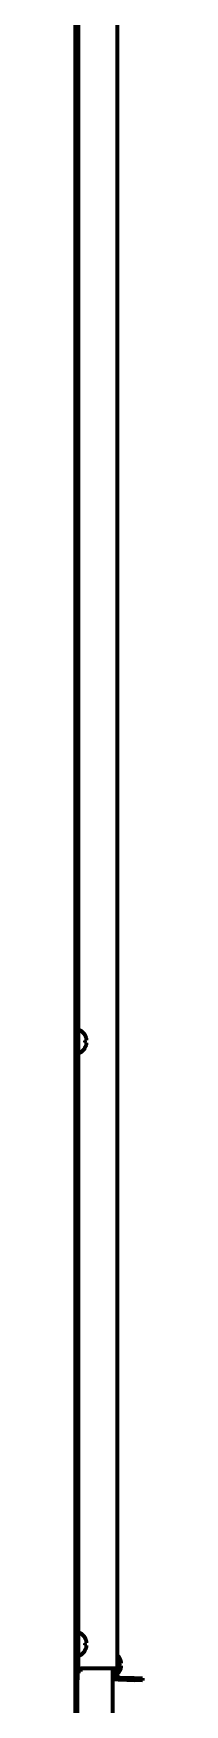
# Model space of a CAD drawing. Header units: inches. Extents: x 904 to 7172, y 213 to 5528.
# Drawn here: x 2131 to 2155, y 2364 to 2969 of the extents above; entities that cross this region are included whole.
import ezdxf

# ---------------------------------------------------------------- set-up
doc = ezdxf.new("R2010")
doc.units = ezdxf.units.IN

msp = doc.modelspace()

# ---------------------------------------------------------------- linework, layer by layer
at = {"linetype": 'Continuous', "lineweight": 70}
for p, q in [((2146.06, 3701.52), (2146.06, 2377.32)), ((2131.06, 2038.72), (2131.06, 3690.22)), ((2131.26, 3690.22), (2131.26, 2379.32)), ((2132.06, 3690.22), (2132.06, 2379.32)), ((2131.15, 2605.72), (2131.06, 2605.88)), ((2131.26, 2605.72), (2131.15, 2605.72)), ((2131.15, 2602.52), (2131.15, 2605.72)), ((2132.66, 2608.12), (2132.46, 2608.12)), ((2134.5, 2606.42), (2134.54, 2606.42)), ((2131.06, 2602.37), (2131.15, 2602.52)), ((2131.15, 2602.52), (2131.26, 2602.52)), ((2132.46, 2600.12), (2132.66, 2600.12)), ((2134.54, 2601.82), (2134.5, 2601.82)), ((2131.15, 2387.72), (2131.06, 2387.88)), ((2132.66, 2390.12), (2132.46, 2390.12)), ((2134.5, 2388.42), (2134.54, 2388.42)), ((2131.06, 2384.37), (2131.15, 2384.52)), ((2131.26, 2387.72), (2131.15, 2387.72)), ((2131.15, 2384.52), (2131.15, 2387.72)), ((2131.15, 2384.52), (2131.26, 2384.52)), ((2132.46, 2382.12), (2132.66, 2382.12)), ((2134.54, 2383.82), (2134.5, 2383.82)), ((2131.06, 2376.22), (2131.86, 2376.22)), ((2131.26, 2377.32), (2131.26, 2379.32)), ((2131.26, 2377.32), (2132.06, 2377.32)), ((2132.86, 2376.22), (2131.86, 2376.22)), ((2131.86, 2376.22), (2131.86, 2373.22)), ((2132.06, 2379.32), (2132.06, 2377.32)), ((2132.06, 2377.32), (2133.06, 2377.32)), ((2132.86, 2377.32), (2132.86, 2376.22)), ((2144.26, 2377.32), (2133.06, 2377.32)), ((2146.06, 2377.32), (2144.26, 2377.32)), ((2144.56, 2061.52), (2144.56, 2377.32)), ((2145.26, 2377.32), (2145.26, 2374.64)), ((2146.06, 2377.32), (2146.06, 2374.64)), ((2147, 2381.02), (2147.04, 2381.02)), ((2147.04, 2376.42), (2147, 2376.42)), ((2131.86, 2064.52), (2131.86, 2373.22)), ((2144.96, 2374.72), (2145.16, 2374.72)), ((2145.16, 2374.72), (2145.26, 2374.73)), ((2145.26, 2373.32), (2145.26, 2374.64)), ((2146.06, 2373.32), (2145.26, 2373.32)), ((2146.06, 2374.64), (2146.06, 2373.32)), ((2147, 2373.26), (2152.26, 2373.08)), ((2147.02, 2374.06), (2152.28, 2373.88)), ((2155.25, 2372.97), (2152.26, 2373.08)), ((2152.28, 2373.88), (2155.28, 2373.77)), ((2155.28, 2373.77), (2155.25, 2372.97))]:
    msp.add_line(p, q, dxfattribs=at)
for centre, radius, start, end in [((2132.46, 2607.72), 0.4, 90, 180), ((2132.66, 2607.72), 0.4, 59.69882, 90), ((2130.44, 2603.92), 4.8, 31.58373, 59.69882), ((2132.46, 2600.52), 0.4, 180, 270), ((2132.66, 2600.52), 0.4, 270, 300.30118), ((2130.44, 2604.32), 4.8, 300.30118, 328.41865), ((2130.76, 2604.12), 3.78, 0.00345, 7.60407), ((2130.76, 2604.12), 3.78, 352.39595, 359.99653), ((2132.46, 2389.72), 0.4, 90, 180), ((2132.66, 2389.72), 0.4, 59.69882, 90), ((2130.44, 2385.92), 4.8, 31.58373, 59.69882), ((2132.46, 2382.52), 0.4, 180, 270), ((2132.66, 2382.52), 0.4, 270, 300.30118), ((2130.44, 2386.32), 4.8, 300.30118, 328.41865), ((2130.76, 2386.12), 3.78, 0.00345, 7.60407), ((2130.76, 2386.12), 3.78, 352.39595, 359.99653), ((2142.94, 2378.52), 4.8, 31.58373, 49.45834), ((2142.94, 2378.92), 4.8, 310.54165, 328.41865), ((2143.26, 2378.72), 3.78, 0.00345, 7.60407), ((2143.26, 2378.72), 3.78, 352.39595, 359.99653), ((2144.96, 2375.12), 0.4, 180, 270), ((2147.06, 2375.06), 1, 180, 268), ((2147.06, 2375.06), 1.8, 236.25101, 268)]:
    msp.add_arc(centre, radius, start, end, dxfattribs=at)
for points in [[(2135.06, 2605.12), (2135.04, 2605.18), (2135.01, 2605.28), (2134.96, 2605.45), (2134.9, 2605.6), (2134.84, 2605.76), (2134.78, 2605.91), (2134.7, 2606.07), (2134.62, 2606.23), (2134.54, 2606.36), (2134.5, 2606.42)], [(2135.06, 2603.62), (2135.04, 2603.62), (2135.01, 2603.62), (2134.96, 2603.62), (2134.9, 2603.62), (2134.84, 2603.62), (2134.78, 2603.62), (2134.7, 2603.62), (2134.62, 2603.62), (2134.54, 2603.62), (2134.5, 2603.62)], [(2135.06, 2604.62), (2135.06, 2604.65), (2135.06, 2604.69), (2135.07, 2604.76), (2135.07, 2604.84), (2135.07, 2604.91), (2135.07, 2604.98), (2135.06, 2605.05), (2135.06, 2605.1), (2135.06, 2605.12)], [(2135.06, 2603.12), (2135.06, 2603.15), (2135.06, 2603.2), (2135.07, 2603.27), (2135.07, 2603.34), (2135.07, 2603.41), (2135.07, 2603.48), (2135.06, 2603.55), (2135.06, 2603.6), (2135.06, 2603.62)], [(2135.06, 2387.12), (2135.04, 2387.18), (2135.01, 2387.28), (2134.96, 2387.45), (2134.9, 2387.6), (2134.84, 2387.76), (2134.78, 2387.91), (2134.7, 2388.07), (2134.62, 2388.23), (2134.54, 2388.36), (2134.5, 2388.42)], [(2135.06, 2385.62), (2135.04, 2385.62), (2135.01, 2385.62), (2134.96, 2385.62), (2134.9, 2385.62), (2134.84, 2385.62), (2134.78, 2385.62), (2134.7, 2385.62), (2134.62, 2385.62), (2134.54, 2385.62), (2134.5, 2385.62)], [(2135.06, 2386.62), (2135.06, 2386.65), (2135.06, 2386.69), (2135.07, 2386.76), (2135.07, 2386.84), (2135.07, 2386.91), (2135.07, 2386.98), (2135.06, 2387.05), (2135.06, 2387.1), (2135.06, 2387.12)], [(2135.06, 2385.12), (2135.06, 2385.15), (2135.06, 2385.2), (2135.07, 2385.27), (2135.07, 2385.34), (2135.07, 2385.41), (2135.07, 2385.48), (2135.06, 2385.55), (2135.06, 2385.6), (2135.06, 2385.62)], [(2147.56, 2379.72), (2147.54, 2379.78), (2147.51, 2379.88), (2147.46, 2380.05), (2147.4, 2380.2), (2147.34, 2380.36), (2147.28, 2380.51), (2147.2, 2380.67), (2147.12, 2380.83), (2147.04, 2380.96), (2147, 2381.02)], [(2147.56, 2378.22), (2147.54, 2378.22), (2147.51, 2378.22), (2147.46, 2378.22), (2147.4, 2378.22), (2147.34, 2378.22), (2147.28, 2378.22), (2147.2, 2378.22), (2147.12, 2378.22), (2147.04, 2378.22), (2147, 2378.22)], [(2147.56, 2379.22), (2147.56, 2379.25), (2147.56, 2379.29), (2147.57, 2379.36), (2147.57, 2379.44), (2147.57, 2379.51), (2147.57, 2379.58), (2147.56, 2379.65), (2147.56, 2379.7), (2147.56, 2379.72)], [(2147.56, 2377.72), (2147.56, 2377.75), (2147.56, 2377.8), (2147.57, 2377.87), (2147.57, 2377.94), (2147.57, 2378.01), (2147.57, 2378.08), (2147.56, 2378.15), (2147.56, 2378.2), (2147.56, 2378.22)]]:
    msp.add_open_spline(points, degree=3, dxfattribs=at)
for points in [[(2134.5, 2604.62), (2134.63, 2604.62), (2134.74, 2604.62), (2134.87, 2604.62), (2134.92, 2604.62), (2134.99, 2604.62), (2135.03, 2604.62), (2135.06, 2604.62)], [(2134.5, 2601.82), (2134.63, 2602.02), (2134.74, 2602.23), (2134.87, 2602.56), (2134.92, 2602.67), (2134.99, 2602.89), (2135.03, 2603.01), (2135.06, 2603.12)], [(2134.5, 2386.62), (2134.63, 2386.62), (2134.74, 2386.62), (2134.87, 2386.62), (2134.92, 2386.62), (2134.99, 2386.62), (2135.03, 2386.62), (2135.06, 2386.62)], [(2134.5, 2383.82), (2134.63, 2384.02), (2134.74, 2384.23), (2134.87, 2384.56), (2134.92, 2384.67), (2134.99, 2384.89), (2135.03, 2385.01), (2135.06, 2385.12)], [(2147, 2379.22), (2147.13, 2379.22), (2147.24, 2379.22), (2147.37, 2379.22), (2147.42, 2379.22), (2147.49, 2379.22), (2147.53, 2379.22), (2147.56, 2379.22)], [(2147, 2376.42), (2147.13, 2376.62), (2147.24, 2376.83), (2147.37, 2377.16), (2147.42, 2377.27), (2147.49, 2377.49), (2147.53, 2377.61), (2147.56, 2377.72)]]:
    msp.add_open_spline(points, degree=3, knots=[0, 0, 0, 0, 0.5, 0.5, 0.75, 0.75, 1, 1, 1, 1], dxfattribs=at)

doc.saveas('drawing.dxf')
